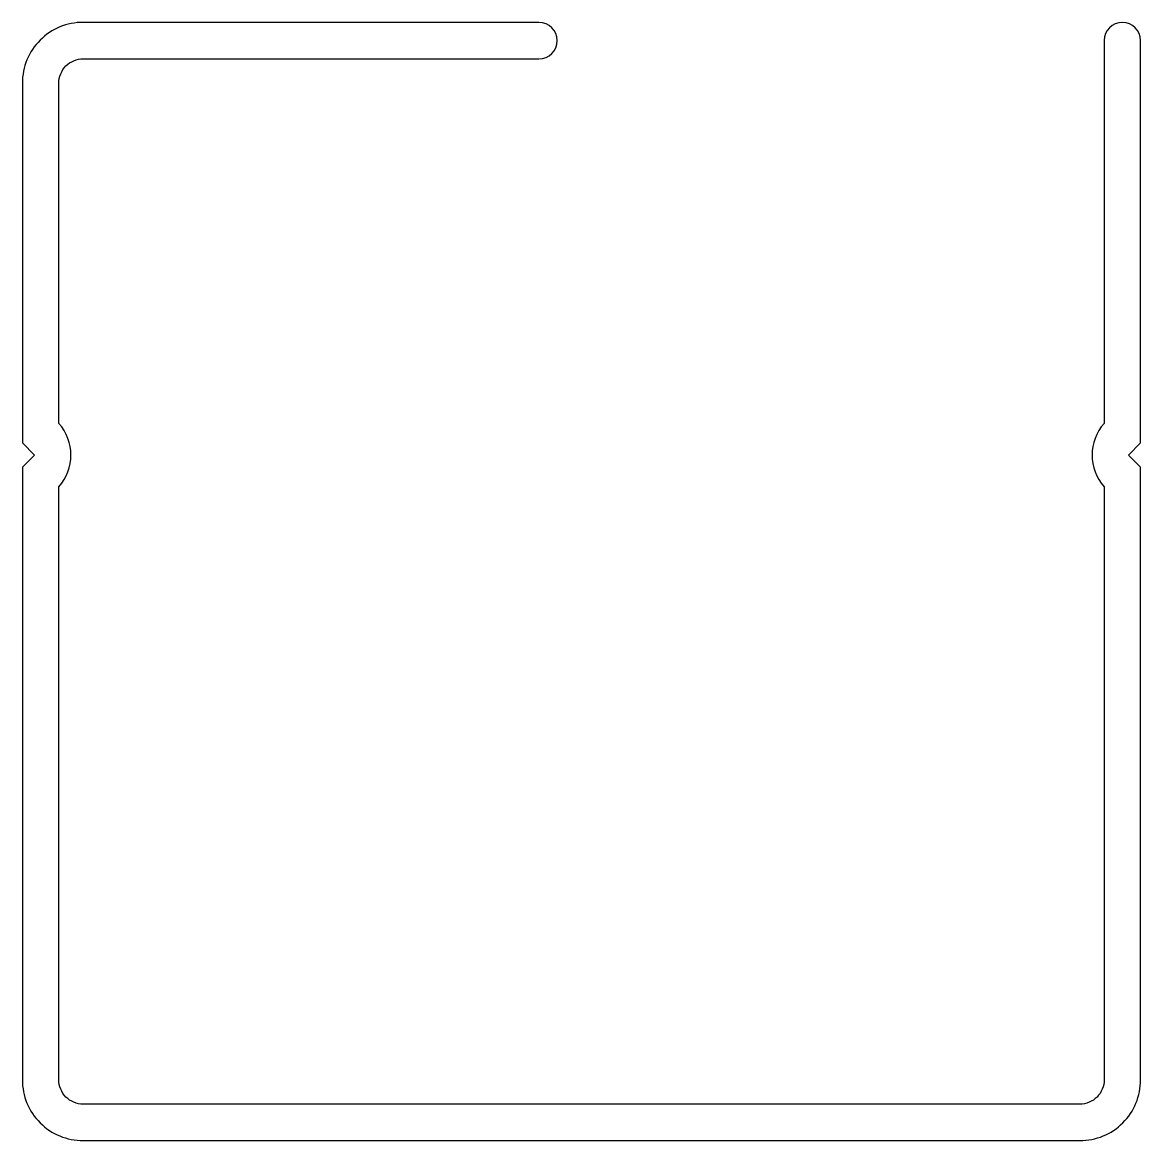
# Model space of a CAD drawing. Extents: x 135.4 to 181.4, y 191.1 to 237.1.
import ezdxf

# ---------------------------------------------------------------- set-up
doc = ezdxf.new("R2010")
doc.units = 0
doc.header["$LTSCALE"] = 15
doc.layers.get('0').update_dxf_attribs({"linetype": 'CONTINUOUS'})

msp = doc.modelspace()

# ---------------------------------------------------------------- linework, layer by layer
at = {"color": 0, "linetype": 'BYBLOCK'}
msp.add_lwpolyline([(137.895, 191.054), (178.895, 191.054, 0.414214), (181.395, 193.554), (181.395, 218.754), (180.895, 219.254), (181.395, 219.754), (181.395, 236.304, 1), (179.895, 236.304), (179.895, 220.554, 0.384615), (179.895, 217.954), (179.895, 193.554, -0.414214), (178.895, 192.554), (137.895, 192.554, -0.414214), (136.895, 193.554), (136.895, 217.954, 0.384615), (136.895, 220.554), (136.895, 234.554, -0.414214), (137.895, 235.554), (156.645, 235.554, 1), (156.645, 237.054), (137.895, 237.054, 0.414214), (135.395, 234.554), (135.395, 219.754), (135.895, 219.254), (135.395, 218.754), (135.395, 193.554, 0.414214)], format="xyb", close=True, dxfattribs=at)

doc.saveas('drawing.dxf')
